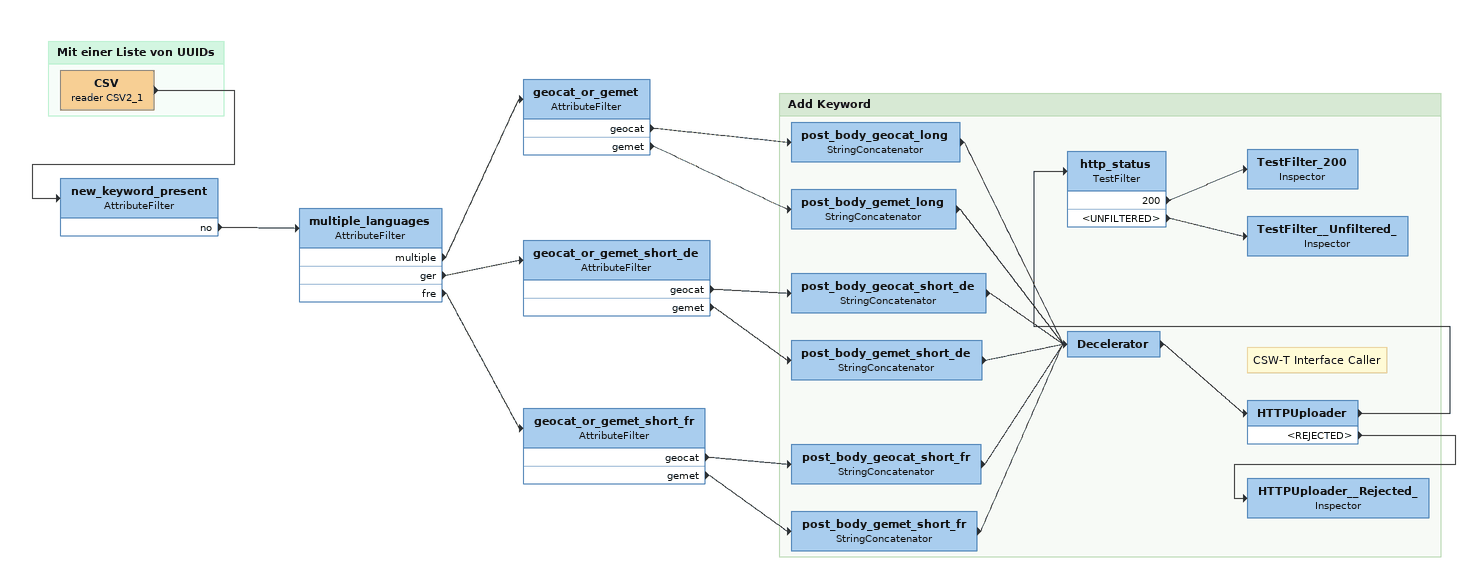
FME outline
new_keyword_present: AttributeFilter
    no -> multiple_languages
multiple_languages: AttributeFilter
    multiple -> geocat_or_gemet
    ger -> geocat_or_gemet_short_de
    fre -> geocat_or_gemet_short_fr
geocat_or_gemet: AttributeFilter
    geocat -> post_body_geocat_long
    gemet -> post_body_gemet_long
geocat_or_gemet_short_de: AttributeFilter
    geocat -> post_body_geocat_short_de
    gemet -> post_body_gemet_short_de
geocat_or_gemet_short_fr: AttributeFilter
    geocat -> post_body_geocat_short_fr
    gemet -> post_body_gemet_short_fr

Bookmark: Mit einer Liste von UUIDs
CSV (reader CSV2_1)
    -> new_keyword_present

Bookmark: Add Keyword
post_body_geocat_long: StringConcatenator
    -> Decelerator
post_body_gemet_long: StringConcatenator
    -> Decelerator
post_body_geocat_short_de: StringConcatenator
    -> Decelerator
post_body_gemet_short_de: StringConcatenator
    -> Decelerator
post_body_geocat_short_fr: StringConcatenator
    -> Decelerator
post_body_gemet_short_fr: StringConcatenator
    -> Decelerator
Decelerator
    -> HTTPUploader
Note: CSW-T Interface Caller
HTTPUploader
    -> http_status
    <REJECTED> -> HTTPUploader__Rejected_
http_status: TestFilter
    200 -> TestFilter_200
    <UNFILTERED> -> TestFilter__Unfiltered_
TestFilter_200: Inspector
TestFilter__Unfiltered_: Inspector
HTTPUploader__Rejected_: Inspector
